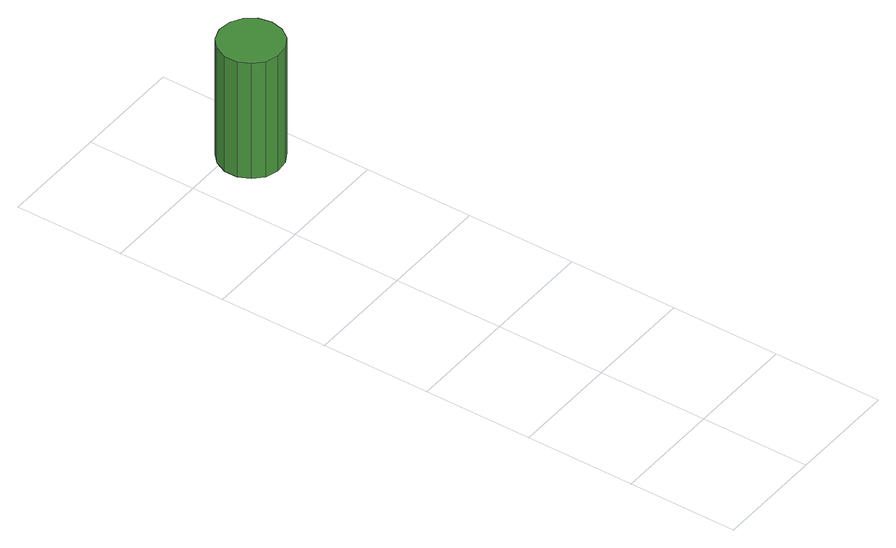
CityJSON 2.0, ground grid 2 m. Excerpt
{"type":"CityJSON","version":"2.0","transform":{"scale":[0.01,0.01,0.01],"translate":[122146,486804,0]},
"CityObjects":{
"tree1":{"type":"SolitaryVegetationObject","attributes":{"function":"something"},"geometry":[{"type":"MultiSurface","lod":"1","boundaries":[[[0,1,2,3,4,5,6,7,8,9,10,11,12,13,14]],[[15,16,17,18,19,20,21,22,23,24,25,26,27,28,29]],[[0,29,28,1]],[[1,28,27,2]],[[2,27,26,3]],[[3,26,25,4]],[[4,25,24,5]],[[5,24,23,6]],[[6,23,22,7]],[[7,22,21,8]],[[8,21,20,9]],[[9,20,19,10]],[[10,19,18,11]],[[11,18,17,12]],[[12,17,16,13]],[[13,16,15,14]],[[14,15,29,0]]]}]},
"tree2":{"type":"SolitaryVegetationObject","attributes":{"function":"something"}},
"tree3":{"type":"SolitaryVegetationObject","attributes":{"function":"something"}}
},
"vertices":[
[179,972,266],[174,996,266],[160,1015,266],[139,1027,266],[115,1030,266],[92,1022,266],[75,1006,266],[65,984,266],[65,960,266],[75,938,266],[92,922,266],[115,915,266],[139,917,266],[160,929,266],[174,949,266],[174,949,28],[160,929,28],[139,917,28],[115,915,28],[92,922,28],[75,938,28],[65,960,28],[65,984,28],[75,1006,28],[92,1022,28],[115,1030,28],[139,1027,28],[160,1015,28],[174,996,28],[179,972,28]
]}
